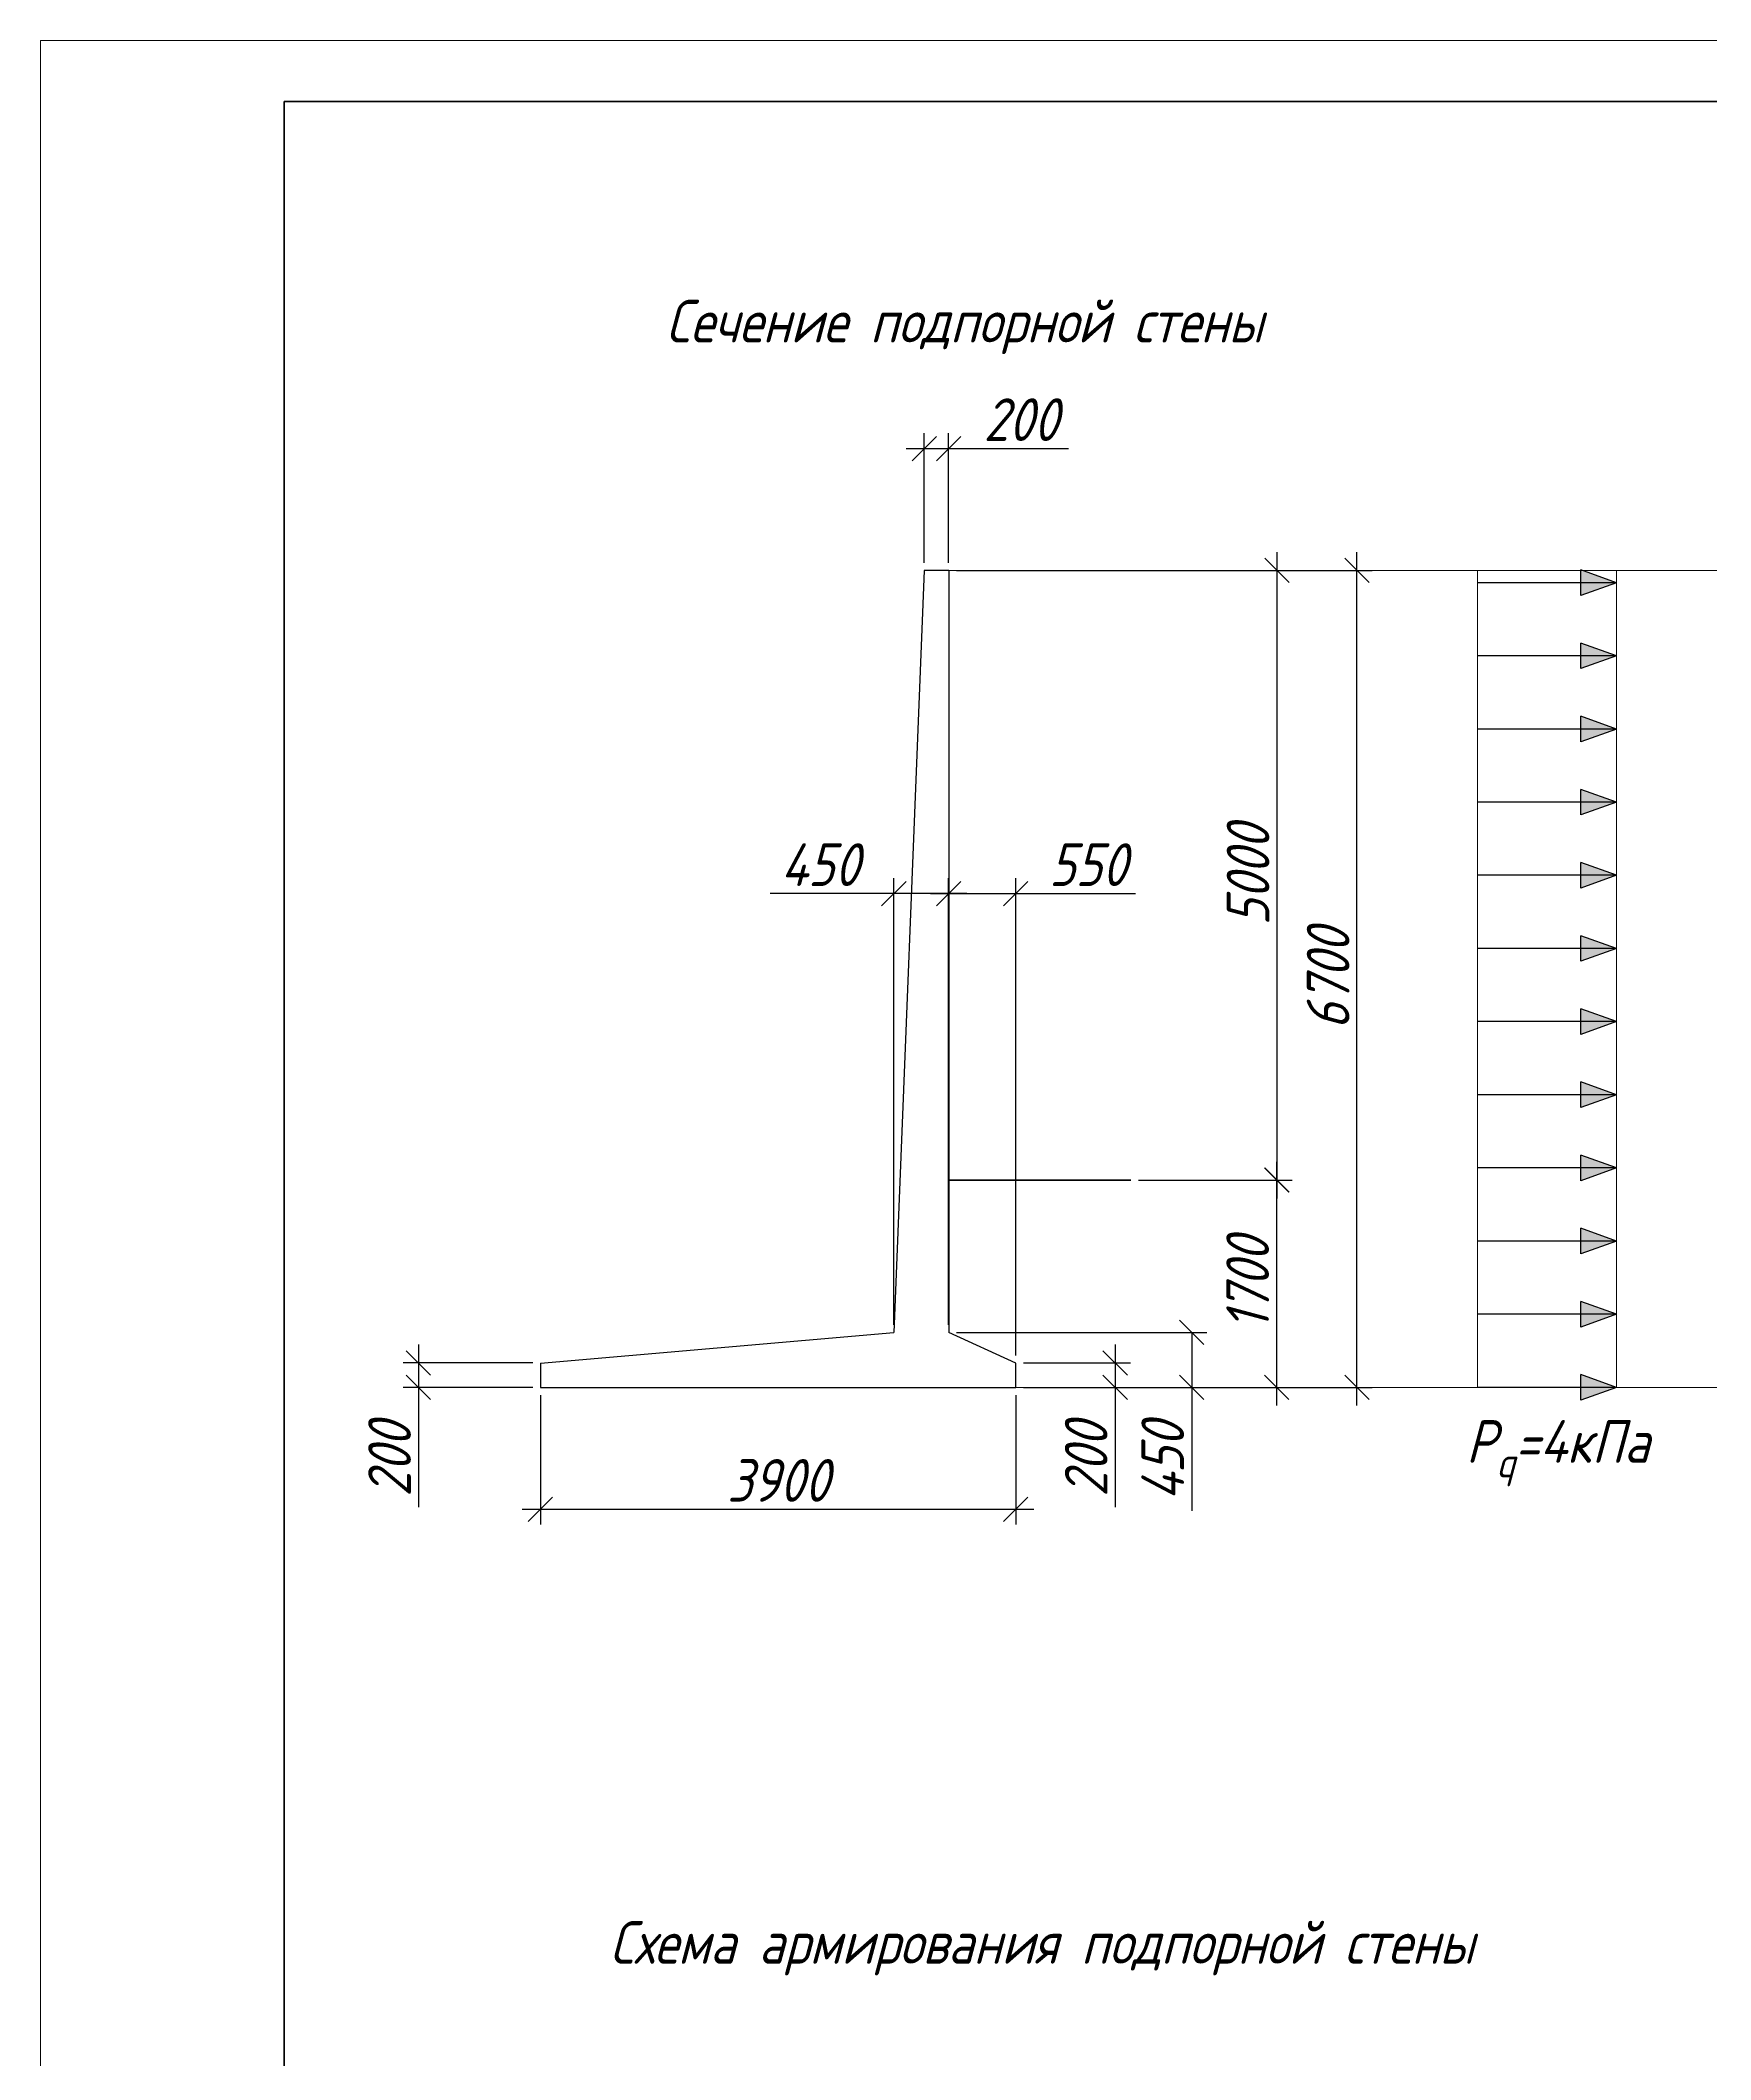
# Model space of a CAD drawing. Header units: millimetres. Extents: x -1004 to 900128, y -352756 to 107728.
# Drawn here: x 1832 to 15535, y 45624 to 62186 of the extents above; entities that cross this region are included whole.
import ezdxf

# ---------------------------------------------------------------- set-up
doc = ezdxf.new("R2010")
doc.units = ezdxf.units.MM
doc.linetypes.add('ACAD_ISO04W100', pattern=[30, 24, -3, 0, -3])
for name, color, linetype, lineweight in [('axles', 152, 'ACAD_ISO04W100', 20), ('basic', 95, 'Continuous', 30), ('frame', 173, 'Continuous', 40), ('size', 45, 'Continuous', 20), ('text', 13, 'Continuous', 20), ('thick', 42, 'Continuous', 35), ('thin', 153, 'Continuous', 18)]:
    doc.layers.add(name, color=color, linetype=linetype, lineweight=lineweight)
doc.styles.add('Structures', font='isocpeur.ttf', dxfattribs={"width": 0.85, "oblique": 15})
doc.styles.add('structures 5', font='isocpeur.ttf', dxfattribs={"width": 0.85, "oblique": 15, "height": 5})
doc.dimstyles.new('structures 3.5', dxfattribs={"dimtxt": 3.5, "dimasz": 2, "dimexe": 1.25, "dimexo": 0.625, "dimtad": 1, "dimtxsty": 'Structures', "dimblk": 'OBLIQUE', "dimcen": 2.5, "dimdle": 1.5, "dimadec": 0, "dimazin": 0, "dimtfac": 1, "dimtmove": 0, "dimatfit": 3, "dimfxl": 1, "dimarcsym": 0})

# ---------------------------------------------------------------- blocks, each defined once
blk = doc.blocks.new('_Oblique')
at = {"color": 0, "linetype": 'ByBlock', "lineweight": -2}
blk.add_line((-0.5, -0.5), (0.5, 0.5), dxfattribs=at)
blk = doc.blocks.new('*D86')
at = {"layer": 'Defpoints', "color": 0, "transparency": 16777216}
for p in [(9834, 51338), (9834, 51138), (10650, 51138)]:
    blk.add_point(p, dxfattribs=at)
at = {"layer": 'size', "color": 0, "lineweight": -2, "transparency": 16777216}
for p, q in [((10650, 51488), (10650, 51138)), ((9897, 51338), (10775, 51338)), ((9897, 51138), (10775, 51138)), ((10650, 51138), (10650, 50154))]:
    blk.add_line(p, q, dxfattribs=at)
at = {"layer": 'size', "color": 0, "lineweight": -2, "transparency": 16777216, "xscale": 200, "yscale": 200, "zscale": 200}
for p, rotation in [((10650, 51338), 90), ((10650, 51138), 270)]:
    blk.add_blockref('_Oblique', p, dxfattribs=dict(at, rotation=rotation))
at = {"layer": 'size', "color": 0, "transparency": 16777216, "insert": (10412, 50546), "char_height": 350, "attachment_point": 5, "rotation": 90, "style": 'Structures'}
blk.add_mtext('200', dxfattribs=at)
blk = doc.blocks.new('*D87')
at = {"layer": 'Defpoints', "color": 0, "transparency": 16777216}
for p in [(5934, 51138), (9834, 51138), (9834, 50138)]:
    blk.add_point(p, dxfattribs=at)
at = {"layer": 'size', "color": 0, "lineweight": -2, "transparency": 16777216}
for p, q in [((5934, 51075), (5934, 50013)), ((9834, 51075), (9834, 50013)), ((5784, 50138), (9984, 50138))]:
    blk.add_line(p, q, dxfattribs=at)
at = {"layer": 'size', "color": 0, "lineweight": -2, "transparency": 16777216, "xscale": 200, "yscale": 200, "zscale": 200, "rotation": 180}
blk.add_blockref('_Oblique', (5934, 50138), dxfattribs=at)
at = {"layer": 'size', "color": 0, "lineweight": -2, "transparency": 16777216, "xscale": 200, "yscale": 200, "zscale": 200}
blk.add_blockref('_Oblique', (9834, 50138), dxfattribs=at)
at = {"layer": 'size', "color": 0, "transparency": 16777216, "insert": (7884, 50375), "char_height": 350, "attachment_point": 5, "style": 'Structures'}
blk.add_mtext('3900', dxfattribs=at)
blk = doc.blocks.new('*D88')
at = {"layer": 'Defpoints', "color": 0, "transparency": 16777216}
for p in [(5934, 51338), (4934, 51138), (5934, 51138)]:
    blk.add_point(p, dxfattribs=at)
at = {"layer": 'size', "color": 0, "lineweight": -2, "transparency": 16777216}
for p, q in [((4934, 51488), (4934, 51138)), ((5872, 51338), (4809, 51338)), ((5872, 51138), (4809, 51138)), ((4934, 51138), (4934, 50154))]:
    blk.add_line(p, q, dxfattribs=at)
at = {"layer": 'size', "color": 0, "lineweight": -2, "transparency": 16777216, "xscale": 200, "yscale": 200, "zscale": 200}
for p, rotation in [((4934, 51338), 90), ((4934, 51138), 270)]:
    blk.add_blockref('_Oblique', p, dxfattribs=dict(at, rotation=rotation))
at = {"layer": 'size', "color": 0, "transparency": 16777216, "insert": (4697, 50546), "char_height": 350, "attachment_point": 5, "rotation": 90, "style": 'Structures'}
blk.add_mtext('200', dxfattribs=at)
blk = doc.blocks.new('*D89')
at = {"layer": 'Defpoints', "color": 0, "transparency": 16777216}
for p in [(9284, 51588), (11278, 51588), (9834, 51138)]:
    blk.add_point(p, dxfattribs=at)
at = {"layer": 'size', "color": 0, "lineweight": -2, "transparency": 16777216}
for p, q in [((9347, 51588), (11403, 51588)), ((11278, 51588), (11278, 50988)), ((9897, 51138), (11403, 51138)), ((11278, 51138), (11278, 50124))]:
    blk.add_line(p, q, dxfattribs=at)
at = {"layer": 'size', "color": 0, "lineweight": -2, "transparency": 16777216, "xscale": 200, "yscale": 200, "zscale": 200}
for p, rotation in [((11278, 51588), 90), ((11278, 51138), 270)]:
    blk.add_blockref('_Oblique', p, dxfattribs=dict(at, rotation=rotation))
at = {"layer": 'size', "color": 0, "transparency": 16777216, "insert": (11040, 50531), "char_height": 350, "attachment_point": 5, "rotation": 90, "style": 'Structures'}
blk.add_mtext('450', dxfattribs=at)
blk = doc.blocks.new('*D90')
at = {"layer": 'Defpoints', "color": 0, "transparency": 16777216}
for p in [(9284, 57838), (12634, 57838), (9834, 51138)]:
    blk.add_point(p, dxfattribs=at)
at = {"layer": 'size', "color": 0, "lineweight": -2, "transparency": 16777216}
for p, q in [((12634, 50988), (12634, 57988)), ((9347, 57838), (12759, 57838)), ((9897, 51138), (12759, 51138))]:
    blk.add_line(p, q, dxfattribs=at)
at = {"layer": 'size', "color": 0, "lineweight": -2, "transparency": 16777216, "xscale": 200, "yscale": 200, "zscale": 200}
for p, rotation in [((12634, 57838), 90), ((12634, 51138), 270)]:
    blk.add_blockref('_Oblique', p, dxfattribs=dict(at, rotation=rotation))
at = {"layer": 'size', "color": 0, "transparency": 16777216, "insert": (12397, 54488), "char_height": 350, "attachment_point": 5, "rotation": 90, "style": 'Structures'}
blk.add_mtext('6700', dxfattribs=at)
blk = doc.blocks.new('*D91')
at = {"layer": 'Defpoints', "color": 0, "transparency": 16777216}
for p in [(9834, 55188), (9284, 51588), (9834, 51338)]:
    blk.add_point(p, dxfattribs=at)
at = {"layer": 'size', "color": 0, "lineweight": -2, "transparency": 16777216}
for p, q in [((9134, 55188), (9834, 55188)), ((9284, 51650), (9284, 55313)), ((9834, 51400), (9834, 55313)), ((9834, 55188), (10818, 55188))]:
    blk.add_line(p, q, dxfattribs=at)
at = {"layer": 'size', "color": 0, "lineweight": -2, "transparency": 16777216, "xscale": 200, "yscale": 200, "zscale": 200, "rotation": 180}
blk.add_blockref('_Oblique', (9284, 55188), dxfattribs=at)
at = {"layer": 'size', "color": 0, "lineweight": -2, "transparency": 16777216, "xscale": 200, "yscale": 200, "zscale": 200}
blk.add_blockref('_Oblique', (9834, 55188), dxfattribs=at)
at = {"layer": 'size', "color": 0, "transparency": 16777216, "insert": (10426, 55425), "char_height": 350, "attachment_point": 5, "style": 'Structures'}
blk.add_mtext('550', dxfattribs=at)
blk = doc.blocks.new('*D92')
at = {"layer": 'Defpoints', "color": 0, "transparency": 16777216}
for p in [(8834, 55188), (8834, 51588), (9284, 51588)]:
    blk.add_point(p, dxfattribs=at)
at = {"layer": 'size', "color": 0, "lineweight": -2, "transparency": 16777216}
for p, q in [((8834, 55188), (7820, 55188)), ((8834, 51650), (8834, 55313)), ((9434, 55188), (8834, 55188)), ((9284, 51650), (9284, 55313))]:
    blk.add_line(p, q, dxfattribs=at)
at = {"layer": 'size', "color": 0, "lineweight": -2, "transparency": 16777216, "xscale": 200, "yscale": 200, "zscale": 200, "rotation": 180}
blk.add_blockref('_Oblique', (8834, 55188), dxfattribs=at)
at = {"layer": 'size', "color": 0, "lineweight": -2, "transparency": 16777216, "xscale": 200, "yscale": 200, "zscale": 200}
blk.add_blockref('_Oblique', (9284, 55188), dxfattribs=at)
at = {"layer": 'size', "color": 0, "transparency": 16777216, "insert": (8227, 55425), "char_height": 350, "attachment_point": 5, "style": 'Structures'}
blk.add_mtext('450', dxfattribs=at)
blk = doc.blocks.new('*D93')
at = {"layer": 'Defpoints', "color": 0, "transparency": 16777216}
for p in [(9284, 58838), (9084, 57838), (9284, 57838)]:
    blk.add_point(p, dxfattribs=at)
at = {"layer": 'size', "color": 0, "lineweight": -2, "transparency": 16777216}
for p, q in [((9084, 57900), (9084, 58963)), ((9284, 57900), (9284, 58963)), ((8934, 58838), (9284, 58838)), ((9284, 58838), (10268, 58838))]:
    blk.add_line(p, q, dxfattribs=at)
at = {"layer": 'size', "color": 0, "lineweight": -2, "transparency": 16777216, "xscale": 200, "yscale": 200, "zscale": 200, "rotation": 180}
blk.add_blockref('_Oblique', (9084, 58838), dxfattribs=at)
at = {"layer": 'size', "color": 0, "lineweight": -2, "transparency": 16777216, "xscale": 200, "yscale": 200, "zscale": 200}
blk.add_blockref('_Oblique', (9284, 58838), dxfattribs=at)
at = {"layer": 'size', "color": 0, "transparency": 16777216, "insert": (9876, 59075), "char_height": 350, "attachment_point": 5, "style": 'Structures'}
blk.add_mtext('200', dxfattribs=at)
blk = doc.blocks.new('*D94')
at = {"layer": 'Defpoints', "color": 0, "transparency": 16777216}
for p in [(10779, 52838), (9984, 51138), (11974, 51138)]:
    blk.add_point(p, dxfattribs=at)
at = {"layer": 'size', "color": 0, "lineweight": -2, "transparency": 16777216}
for p, q in [((10842, 52838), (12099, 52838)), ((11974, 52988), (11974, 50988)), ((10047, 51138), (12099, 51138))]:
    blk.add_line(p, q, dxfattribs=at)
at = {"layer": 'size', "color": 0, "lineweight": -2, "transparency": 16777216, "xscale": 200, "yscale": 200, "zscale": 200}
for p, rotation in [((11974, 52838), 90), ((11974, 51138), 270)]:
    blk.add_blockref('_Oblique', p, dxfattribs=dict(at, rotation=rotation))
at = {"layer": 'size', "color": 0, "transparency": 16777216, "insert": (11737, 51988), "char_height": 350, "attachment_point": 5, "rotation": 90, "style": 'Structures'}
blk.add_mtext('1700', dxfattribs=at)
blk = doc.blocks.new('*D95')
at = {"layer": 'Defpoints', "color": 0, "transparency": 16777216}
for p in [(9284, 57838), (11978, 57838), (10779, 52838)]:
    blk.add_point(p, dxfattribs=at)
at = {"layer": 'size', "color": 0, "lineweight": -2, "transparency": 16777216}
for p, q in [((11978, 52688), (11978, 57988)), ((9347, 57838), (12103, 57838)), ((10842, 52838), (12103, 52838))]:
    blk.add_line(p, q, dxfattribs=at)
at = {"layer": 'size', "color": 0, "lineweight": -2, "transparency": 16777216, "xscale": 200, "yscale": 200, "zscale": 200}
for p, rotation in [((11978, 57838), 90), ((11978, 52838), 270)]:
    blk.add_blockref('_Oblique', p, dxfattribs=dict(at, rotation=rotation))
at = {"layer": 'size', "color": 0, "transparency": 16777216, "insert": (11740, 55338), "char_height": 350, "attachment_point": 5, "rotation": 90, "style": 'Structures'}
blk.add_mtext('5000', dxfattribs=at)

msp = doc.modelspace()

# ---------------------------------------------------------------- hatches: boundary and pattern name
at = {"layer": 'basic'}
h = msp.add_hatch(color=256, dxfattribs=at)
h.dxf.hatch_style = 1
h.paths.add_polyline_path([(14469.332, 57842.545), (14763.988, 57737.62), (14469.332, 57737.62)])
h.paths.add_polyline_path([(14469.332, 57737.62), (14763.988, 57737.62), (14469.332, 57632.695)])
h = msp.add_hatch(color=256, dxfattribs=at)
h.dxf.hatch_style = 1
h.paths.add_polyline_path([(14469.332, 57242.545), (14763.988, 57137.62), (14469.332, 57137.62)])
h.paths.add_polyline_path([(14469.332, 57137.62), (14763.988, 57137.62), (14469.332, 57032.695)])
h = msp.add_hatch(color=256, dxfattribs=at)
h.dxf.hatch_style = 1
h.paths.add_polyline_path([(14469.332, 56642.545), (14763.988, 56537.62), (14469.332, 56537.62)])
h.paths.add_polyline_path([(14469.332, 56537.62), (14763.988, 56537.62), (14469.332, 56432.695)])
h = msp.add_hatch(color=256, dxfattribs=at)
h.dxf.hatch_style = 1
h.paths.add_polyline_path([(14469.332, 56042.545), (14763.988, 55937.62), (14469.332, 55937.62)])
h.paths.add_polyline_path([(14469.332, 55937.62), (14763.988, 55937.62), (14469.332, 55832.695)])
h = msp.add_hatch(color=256, dxfattribs=at)
h.dxf.hatch_style = 1
h.paths.add_polyline_path([(14469.332, 55442.545), (14763.988, 55337.62), (14469.332, 55337.62)])
h.paths.add_polyline_path([(14469.332, 55337.62), (14763.988, 55337.62), (14469.332, 55232.695)])
h = msp.add_hatch(color=256, dxfattribs=at)
h.dxf.hatch_style = 1
h.paths.add_polyline_path([(14469.332, 54842.545), (14763.988, 54737.62), (14469.332, 54737.62)])
h.paths.add_polyline_path([(14469.332, 54737.62), (14763.988, 54737.62), (14469.332, 54632.695)])
h = msp.add_hatch(color=256, dxfattribs=at)
h.dxf.hatch_style = 1
h.paths.add_polyline_path([(14469.332, 54242.545), (14763.988, 54137.62), (14469.332, 54137.62)])
h.paths.add_polyline_path([(14469.332, 54137.62), (14763.988, 54137.62), (14469.332, 54032.695)])
h = msp.add_hatch(color=256, dxfattribs=at)
h.dxf.hatch_style = 1
h.paths.add_polyline_path([(14469.332, 53642.545), (14763.988, 53537.62), (14469.332, 53537.62)])
h.paths.add_polyline_path([(14469.332, 53537.62), (14763.988, 53537.62), (14469.332, 53432.695)])
h = msp.add_hatch(color=256, dxfattribs=at)
h.dxf.hatch_style = 1
h.paths.add_polyline_path([(14469.332, 53042.545), (14763.988, 52937.62), (14469.332, 52937.62)])
h.paths.add_polyline_path([(14469.332, 52937.62), (14763.988, 52937.62), (14469.332, 52832.695)])
h = msp.add_hatch(color=256, dxfattribs=at)
h.dxf.hatch_style = 1
h.paths.add_polyline_path([(14469.332, 52442.545), (14763.988, 52337.62), (14469.332, 52337.62)])
h.paths.add_polyline_path([(14469.332, 52337.62), (14763.988, 52337.62), (14469.332, 52232.695)])
h = msp.add_hatch(color=256, dxfattribs=at)
h.dxf.hatch_style = 1
h.paths.add_polyline_path([(14469.332, 51842.545), (14763.988, 51737.62), (14469.332, 51737.62)])
h.paths.add_polyline_path([(14469.332, 51737.62), (14763.988, 51737.62), (14469.332, 51632.695)])
h = msp.add_hatch(color=256, dxfattribs=at)
h.dxf.hatch_style = 1
h.paths.add_polyline_path([(14469.332, 51242.545), (14763.988, 51137.62), (14469.332, 51137.62)])
h.paths.add_polyline_path([(14469.332, 51137.62), (14763.988, 51137.62), (14469.332, 51032.695)])

# ---------------------------------------------------------------- linework, layer by layer
at = {"layer": 'axles', "ltscale": 0.2}
for p, q in [((18312.597, 57837.62), (9284.078, 57837.62)), ((20314.313, 51137.62), (9834.078, 51137.62))]:
    msp.add_line(p, q, dxfattribs=at)
at = {"layer": 'basic'}
for p, q in [((9084.078, 57837.62), (8834.078, 51587.62)), ((9284.078, 57837.62), (9084.078, 57837.62)), ((9284.078, 57837.62), (9284.078, 51587.62)), ((14763.988, 57737.62), (14469.332, 57842.545)), ((14469.332, 57632.695), (14469.332, 57842.545)), ((14763.988, 57737.62), (13622.122, 57737.62)), ((14763.988, 57737.62), (14469.332, 57632.695)), ((14763.988, 57137.62), (14469.332, 57242.545)), ((14469.332, 57032.695), (14469.332, 57242.545)), ((14763.988, 57137.62), (13622.122, 57137.62)), ((14763.988, 57137.62), (14469.332, 57032.695)), ((14763.988, 56537.62), (14469.332, 56642.545)), ((14469.332, 56432.695), (14469.332, 56642.545)), ((14763.988, 56537.62), (13622.122, 56537.62)), ((14763.988, 56537.62), (14469.332, 56432.695)), ((14763.988, 55937.62), (14469.332, 56042.545)), ((14469.332, 55832.695), (14469.332, 56042.545)), ((14763.988, 55937.62), (13622.122, 55937.62)), ((14763.988, 55937.62), (14469.332, 55832.695)), ((14763.988, 55337.62), (13622.122, 55337.62)), ((14763.988, 55337.62), (14469.332, 55442.545)), ((14469.332, 55232.695), (14469.332, 55442.545)), ((14763.988, 55337.62), (14469.332, 55232.695)), ((14763.988, 54737.62), (14469.332, 54842.545)), ((14469.332, 54632.695), (14469.332, 54842.545)), ((14763.988, 54737.62), (13622.122, 54737.62)), ((14763.988, 54737.62), (14469.332, 54632.695)), ((14763.988, 54137.62), (14469.332, 54242.545)), ((14469.332, 54032.695), (14469.332, 54242.545)), ((14763.988, 54137.62), (13622.122, 54137.62)), ((14763.988, 54137.62), (14469.332, 54032.695)), ((14763.988, 53537.62), (13622.122, 53537.62)), ((14763.988, 53537.62), (14469.332, 53642.545)), ((14469.332, 53432.695), (14469.332, 53642.545)), ((14763.988, 53537.62), (14469.332, 53432.695)), ((14763.988, 52937.62), (14469.332, 53042.545)), ((14469.332, 52832.695), (14469.332, 53042.545)), ((14763.988, 52937.62), (13622.122, 52937.62)), ((14763.988, 52937.62), (14469.332, 52832.695)), ((14763.988, 52337.62), (13622.122, 52337.62)), ((14763.988, 52337.62), (14469.332, 52442.545)), ((14469.332, 52232.695), (14469.332, 52442.545)), ((14763.988, 52337.62), (14469.332, 52232.695)), ((14763.988, 51737.62), (14469.332, 51842.545)), ((14469.332, 51632.695), (14469.332, 51842.545)), ((14763.988, 51737.62), (13622.122, 51737.62)), ((14763.988, 51737.62), (14469.332, 51632.695)), ((5934.078, 51337.62), (8834.078, 51587.62)), ((9834.078, 51337.62), (9284.078, 51587.62)), ((5934.078, 51337.62), (5934.078, 51137.62)), ((9834.078, 51137.62), (9834.078, 51337.62)), ((14763.988, 51137.62), (14469.332, 51242.545)), ((14469.332, 51032.695), (14469.332, 51242.545)), ((5934.078, 51137.62), (9834.078, 51137.62)), ((14763.988, 51137.62), (13622.122, 51137.62)), ((14763.988, 51137.62), (14469.332, 51032.695))]:
    msp.add_line(p, q, dxfattribs=at)
at = {"layer": 'frame'}
for p, q in [((3832.118, 61685.653), (60732.118, 61685.653)), ((3832.118, 20685.653), (3832.118, 61685.653))]:
    msp.add_line(p, q, dxfattribs=at)
at = {"layer": 'thick'}
msp.add_line((9284.078, 52837.62), (10779.401, 52837.62), dxfattribs=at)
at = {"layer": 'thin'}
for p, q in [((1832.118, 62185.653), (61232.118, 62185.653)), ((1832.118, 20185.653), (1832.118, 62185.653)), ((13622.122, 51137.62), (13622.122, 57837.62)), ((14763.988, 51137.62), (14763.988, 57837.62))]:
    msp.add_line(p, q, dxfattribs=at)
msp.add_lwpolyline([(9284.078, 52837.62), (10779.401, 52837.62)], dxfattribs=at)

# ---------------------------------------------------------------- texts
at = {"layer": 'text', "char_height": 350, "attachment_point": 5}
for s, insert, width, style in [('Сечение подпорной стены', (9413.854, 59835.338), 5622.78125, 'Structures'), ('\\A1;P{\\H0.7x;\\S^ q;\\H1.42857x;=4кПа}', (14281.552, 50634.415), 1905.54601, 'structures 5'), ('Схема армирования подпорной стены', (10048.77, 46537.808), 7305.86435, 'Structures')]:
    msp.add_mtext(s, dxfattribs=dict(at, insert=insert, width=width, style=style))

# ---------------------------------------------------------------- dimensions: what is measured, and where the dimension line sits
at = {"layer": 'size'}
for base, p1, p2, picture, middle in [((9284.078, 58837.62), (9084.078, 57837.62), (9284.078, 57837.62), '*D93', (9876.095, 59075.12)), ((8834.078, 55187.62), (9284.078, 51587.62), (8834.078, 51587.62), '*D92', (8227.187, 55425.12)), ((9834.078, 55187.62), (9284.078, 51587.62), (9834.078, 51337.62), '*D91', (10426.095, 55425.12)), ((9834.078, 50137.62), (5934.078, 51137.62), (9834.078, 51137.62), '*D87', (7884.078, 50375.12))]:
    dim = msp.add_linear_dim(base=base, p1=p1, p2=p2, dimstyle='structures 3.5', dxfattribs=at)
    dim.commit()
    dim.dimension.update_dxf_attribs({"geometry": picture, "text_midpoint": middle})
for base, p1, p2, picture, middle in [((12634.078, 57837.62), (9834.078, 51137.62), (9284.078, 57837.62), '*D90', (12396.578, 54487.62)), ((11977.838, 57837.62), (10779.401, 52837.62), (9284.078, 57837.62), '*D95', (11740.338, 55337.62)), ((11974.088, 51137.62), (10779.401, 52837.62), (9984.078, 51137.62), '*D94', (11736.588, 51987.62)), ((4934.078, 51137.62), (5934.078, 51337.62), (5934.078, 51137.62), '*D88', (4696.578, 50545.604)), ((10649.533, 51137.62), (9834.078, 51337.62), (9834.078, 51137.62), '*D86', (10412.033, 50545.604))]:
    dim = msp.add_linear_dim(base=base, p1=p1, p2=p2, angle=90, dimstyle='structures 3.5', dxfattribs=at)
    dim.commit()
    dim.dimension.update_dxf_attribs({"geometry": picture, "text_midpoint": middle})
dim = msp.add_linear_dim(base=(11277.595, 51587.62), p1=(9834.078, 51137.62), p2=(9284.078, 51587.62), angle=90, dimstyle='structures 3.5', dxfattribs=at)
dim.commit()
dim.dimension.update_dxf_attribs({"geometry": '*D89', "text_midpoint": (11277.595, 50530.729), "dimtype": 160})

doc.saveas('drawing.dxf')
